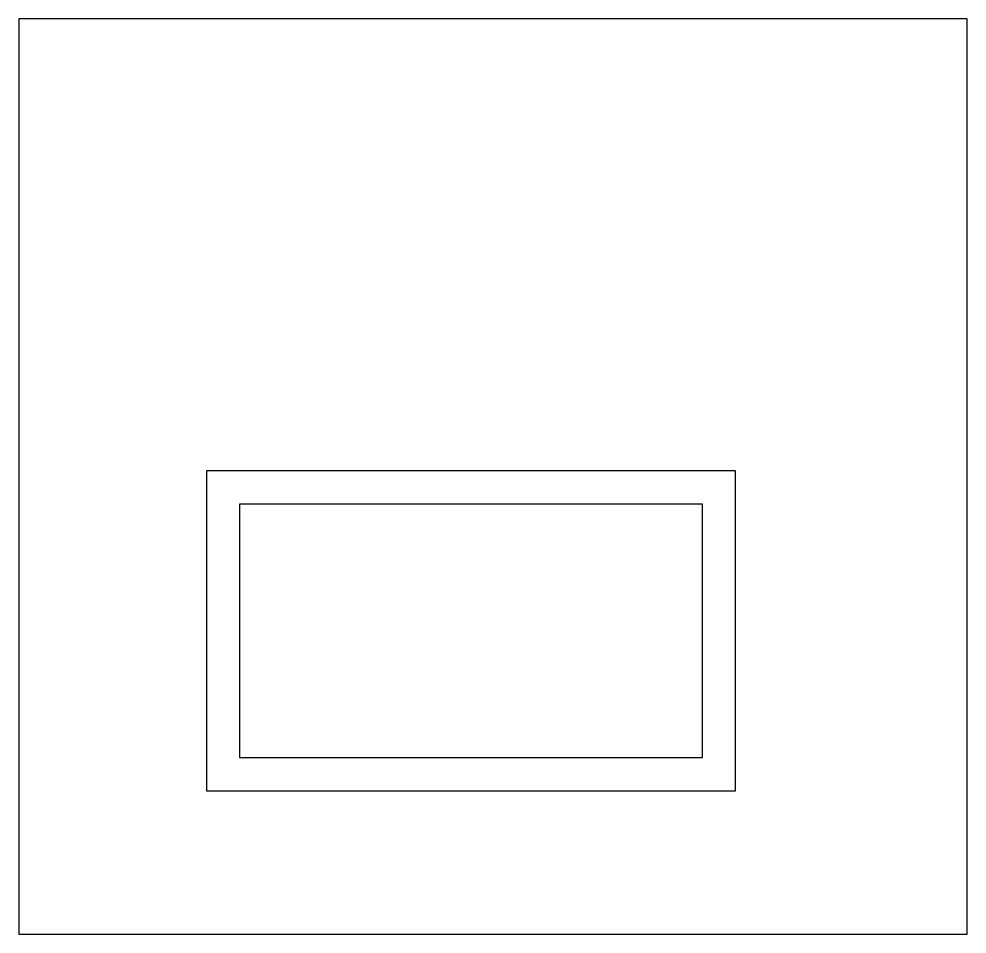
# Model space of a CAD drawing. Extents: x 0 to 86, y 0 to 83.
import ezdxf

# ---------------------------------------------------------------- set-up
doc = ezdxf.new("R2010")
doc.units = 0
doc.layers.add('C18', color=18, linetype='CONTINUOUS')
doc.layers.add('C7', color=7, linetype='CONTINUOUS')

msp = doc.modelspace()

# ---------------------------------------------------------------- linework, layer by layer
at = {"layer": 'C18'}
msp.add_lwpolyline([(17, 42), (17, 13), (65, 13), (65, 42), (17, 42)], dxfattribs=at)
at = {"layer": 'C7'}
for points in [[(0, 83)], [(0, 83), (0, 0), (86, 0), (86, 83), (0, 83)], [(20, 39), (20, 16), (62, 16), (62, 39), (20, 39)]]:
    msp.add_lwpolyline(points, dxfattribs=at)

doc.saveas('drawing.dxf')
